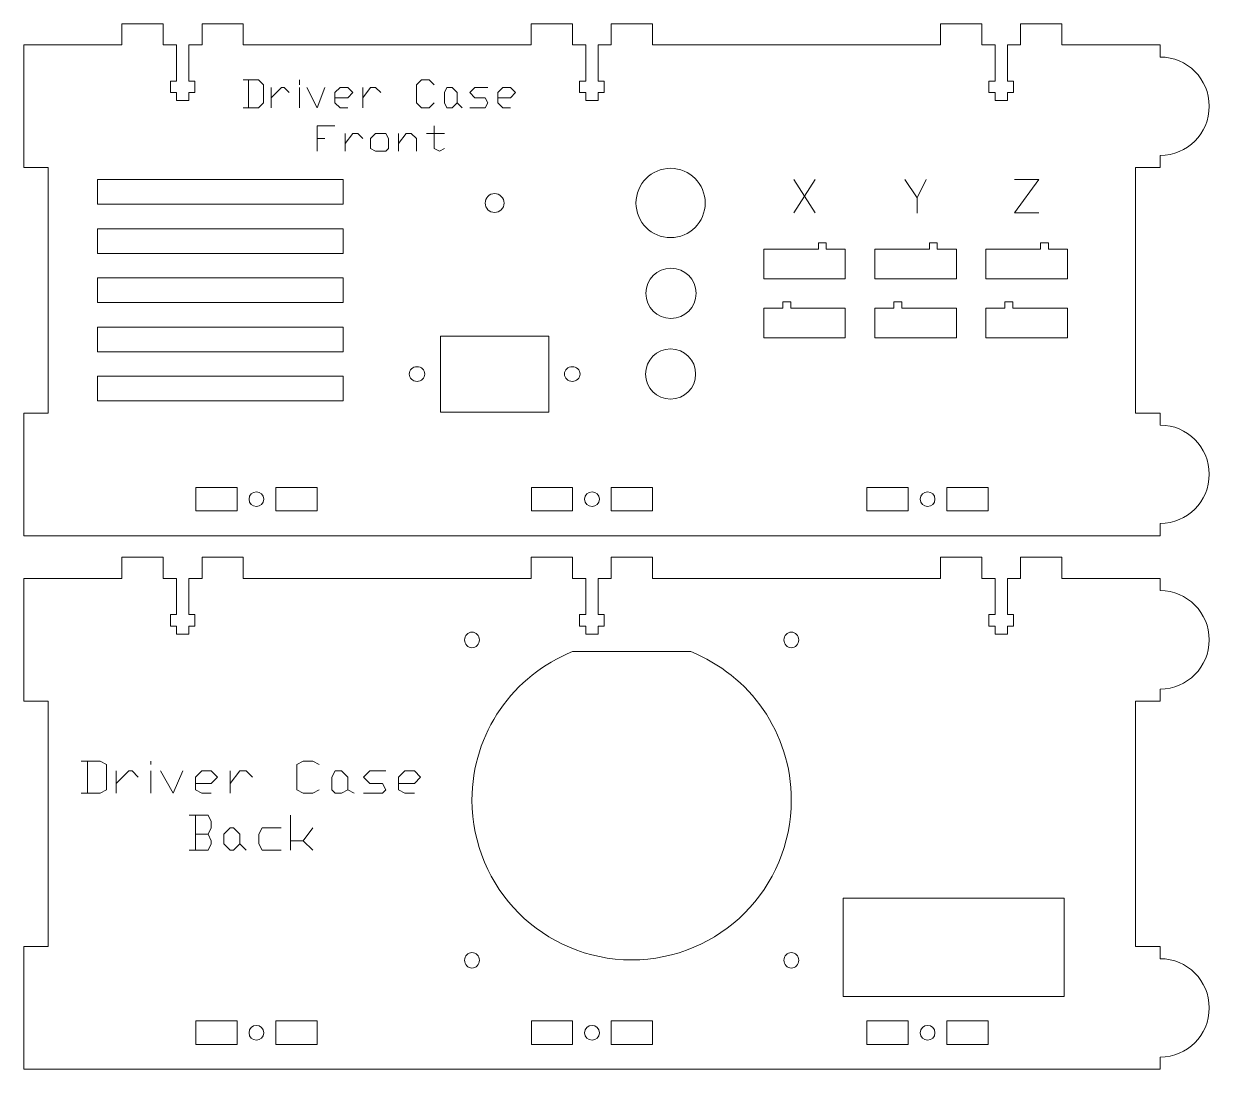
# Model space of a CAD drawing. Header units: inches. Extents: x 0.3 to 31.8, y 3.3 to 15.5.
# Drawn here: x 0.26 to 12.32, y 4.88 to 15.51 of the extents above; entities that cross this region are included whole.
import ezdxf

# ---------------------------------------------------------------- set-up
doc = ezdxf.new("R2010")
doc.units = ezdxf.units.IN
doc.header["$MEASUREMENT"] = 0
doc.layers.add('CUT_SHEET_7_-_OPTIONAL_PAR', color=179, linetype='Continuous')

msp = doc.modelspace()

# ---------------------------------------------------------------- linework, layer by layer
at = {"layer": 'CUT_SHEET_7_-_OPTIONAL_PAR', "color": 3, "lineweight": 0}
for p, q in [((1.679, 15.51), (1.259, 15.51)), ((1.259, 15.51), (1.259, 15.295)), ((1.679, 15.295), (1.679, 15.51)), ((2.492, 15.51), (2.073, 15.51)), ((2.073, 15.51), (2.073, 15.295)), ((2.492, 15.295), (2.492, 15.51)), ((5.842, 15.51), (5.422, 15.51)), ((5.422, 15.51), (5.422, 15.295)), ((5.842, 15.295), (5.842, 15.51)), ((6.656, 15.51), (6.236, 15.51)), ((6.236, 15.51), (6.236, 15.295)), ((6.656, 15.295), (6.656, 15.51)), ((10.005, 15.51), (9.586, 15.51)), ((9.586, 15.51), (9.586, 15.295)), ((10.005, 15.295), (10.005, 15.51)), ((10.819, 15.51), (10.399, 15.51)), ((10.399, 15.51), (10.399, 15.295)), ((10.819, 15.295), (10.819, 15.51)), ((1.259, 15.295), (0.259, 15.295)), ((0.259, 15.295), (0.259, 14.047)), ((1.813, 15.295), (1.679, 15.295)), ((1.813, 14.927), (1.813, 15.295)), ((2.073, 15.295), (1.939, 15.295)), ((1.939, 15.295), (1.939, 14.927)), ((5.422, 15.295), (2.492, 15.295)), ((5.976, 15.295), (5.842, 15.295)), ((5.976, 14.927), (5.976, 15.295)), ((6.236, 15.295), (6.102, 15.295)), ((6.102, 15.295), (6.102, 14.927)), ((9.586, 15.295), (6.656, 15.295)), ((10.139, 15.295), (10.005, 15.295)), ((10.139, 14.927), (10.139, 15.295)), ((10.399, 15.295), (10.265, 15.295)), ((10.265, 15.295), (10.265, 14.927)), ((11.819, 15.295), (10.819, 15.295)), ((11.819, 15.171), (11.819, 15.295)), ((1.751, 14.809), (1.751, 14.927)), ((1.751, 14.927), (1.813, 14.927)), ((1.939, 14.927), (2.001, 14.927)), ((2.001, 14.927), (2.001, 14.809)), ((5.914, 14.809), (5.914, 14.927)), ((5.914, 14.927), (5.976, 14.927)), ((6.102, 14.927), (6.164, 14.927)), ((6.164, 14.927), (6.164, 14.809)), ((10.077, 14.809), (10.077, 14.927)), ((10.077, 14.927), (10.139, 14.927)), ((10.265, 14.927), (10.327, 14.927)), ((10.327, 14.927), (10.327, 14.809)), ((1.813, 14.809), (1.751, 14.809)), ((1.813, 14.73), (1.813, 14.809)), ((1.939, 14.73), (1.813, 14.73)), ((2.001, 14.809), (1.939, 14.809)), ((1.939, 14.809), (1.939, 14.73)), ((5.976, 14.809), (5.914, 14.809)), ((5.976, 14.73), (5.976, 14.809)), ((6.102, 14.73), (5.976, 14.73)), ((6.164, 14.809), (6.102, 14.809)), ((6.102, 14.809), (6.102, 14.73)), ((10.139, 14.809), (10.077, 14.809)), ((10.139, 14.73), (10.139, 14.809)), ((10.265, 14.73), (10.139, 14.73)), ((10.327, 14.809), (10.265, 14.809)), ((10.265, 14.809), (10.265, 14.73)), ((11.819, 14.047), (11.819, 14.171)), ((0.259, 14.047), (0.509, 14.047)), ((0.509, 14.047), (0.509, 11.552)), ((11.569, 11.552), (11.569, 14.047)), ((11.569, 14.047), (11.819, 14.047)), ((0.509, 11.552), (0.259, 11.552)), ((0.259, 11.552), (0.259, 10.305)), ((11.819, 11.552), (11.569, 11.552)), ((11.819, 11.429), (11.819, 11.552)), ((11.819, 10.305), (11.819, 10.429)), ((0.259, 10.305), (11.819, 10.305)), ((1.679, 10.085), (1.259, 10.085)), ((1.259, 10.085), (1.259, 9.87)), ((1.679, 9.87), (1.679, 10.085)), ((2.492, 10.085), (2.073, 10.085)), ((2.073, 10.085), (2.073, 9.87)), ((2.492, 9.87), (2.492, 10.085)), ((5.842, 10.085), (5.422, 10.085)), ((5.422, 10.085), (5.422, 9.87)), ((5.842, 9.87), (5.842, 10.085)), ((6.656, 10.085), (6.236, 10.085)), ((6.236, 10.085), (6.236, 9.87)), ((6.656, 9.87), (6.656, 10.085)), ((10.005, 10.085), (9.586, 10.085)), ((9.586, 10.085), (9.586, 9.87)), ((10.005, 9.87), (10.005, 10.085)), ((10.819, 10.085), (10.399, 10.085)), ((10.399, 10.085), (10.399, 9.87)), ((10.819, 9.87), (10.819, 10.085)), ((1.259, 9.87), (0.259, 9.87)), ((0.259, 9.87), (0.259, 8.622)), ((1.813, 9.87), (1.679, 9.87)), ((1.813, 9.502), (1.813, 9.87)), ((2.073, 9.87), (1.939, 9.87)), ((1.939, 9.87), (1.939, 9.502)), ((5.422, 9.87), (2.492, 9.87)), ((5.976, 9.87), (5.842, 9.87)), ((5.976, 9.502), (5.976, 9.87)), ((6.236, 9.87), (6.102, 9.87)), ((6.102, 9.87), (6.102, 9.502)), ((9.586, 9.87), (6.656, 9.87)), ((10.139, 9.87), (10.005, 9.87)), ((10.139, 9.502), (10.139, 9.87)), ((10.399, 9.87), (10.265, 9.87)), ((10.265, 9.87), (10.265, 9.502)), ((11.819, 9.87), (10.819, 9.87)), ((11.819, 9.746), (11.819, 9.87)), ((1.751, 9.384), (1.751, 9.502)), ((1.751, 9.502), (1.813, 9.502)), ((1.939, 9.502), (2.001, 9.502)), ((2.001, 9.502), (2.001, 9.384)), ((5.914, 9.384), (5.914, 9.502)), ((5.914, 9.502), (5.976, 9.502)), ((6.102, 9.502), (6.164, 9.502)), ((6.164, 9.502), (6.164, 9.384)), ((10.077, 9.384), (10.077, 9.502)), ((10.077, 9.502), (10.139, 9.502)), ((10.265, 9.502), (10.327, 9.502)), ((10.327, 9.502), (10.327, 9.384)), ((1.813, 9.384), (1.751, 9.384)), ((1.813, 9.305), (1.813, 9.384)), ((1.939, 9.305), (1.813, 9.305)), ((2.001, 9.384), (1.939, 9.384)), ((1.939, 9.384), (1.939, 9.305)), ((5.976, 9.384), (5.914, 9.384)), ((5.976, 9.305), (5.976, 9.384)), ((6.102, 9.305), (5.976, 9.305)), ((6.164, 9.384), (6.102, 9.384)), ((6.102, 9.384), (6.102, 9.305)), ((10.139, 9.384), (10.077, 9.384)), ((10.139, 9.305), (10.139, 9.384)), ((10.265, 9.305), (10.139, 9.305)), ((10.327, 9.384), (10.265, 9.384)), ((10.265, 9.384), (10.265, 9.305)), ((11.819, 8.622), (11.819, 8.746)), ((0.259, 8.622), (0.509, 8.622)), ((0.509, 8.622), (0.509, 6.127)), ((11.569, 6.127), (11.569, 8.622)), ((11.569, 8.622), (11.819, 8.622)), ((0.509, 6.127), (0.259, 6.127)), ((0.259, 6.127), (0.259, 4.88)), ((11.819, 6.127), (11.569, 6.127)), ((11.819, 6.004), (11.819, 6.127)), ((11.819, 4.88), (11.819, 5.004)), ((0.259, 4.88), (11.819, 4.88))]:
    msp.add_line(p, q, dxfattribs=at)
at = {"layer": 'CUT_SHEET_7_-_OPTIONAL_PAR', "color": 7, "lineweight": 15}
for p, q in [((2.648, 14.939), (2.493, 14.939)), ((2.545, 14.939), (2.545, 14.654)), ((2.7, 14.887), (2.648, 14.939)), ((2.7, 14.706), (2.7, 14.887)), ((2.778, 14.758), (2.881, 14.861)), ((2.778, 14.654), (2.778, 14.861)), ((2.881, 14.861), (2.907, 14.861)), ((2.907, 14.861), (2.959, 14.809)), ((3.063, 14.887), (3.063, 14.939)), ((3.063, 14.654), (3.063, 14.861)), ((3.14, 14.861), (3.244, 14.654)), ((3.244, 14.654), (3.322, 14.861)), ((3.477, 14.861), (3.425, 14.809)), ((3.555, 14.861), (3.477, 14.861)), ((3.606, 14.809), (3.555, 14.861)), ((3.71, 14.758), (3.788, 14.861)), ((3.71, 14.654), (3.71, 14.861)), ((3.788, 14.861), (3.839, 14.861)), ((3.839, 14.861), (3.891, 14.809)), ((4.254, 14.887), (4.305, 14.939)), ((4.254, 14.706), (4.254, 14.887)), ((4.305, 14.939), (4.383, 14.939)), ((4.383, 14.939), (4.435, 14.887)), ((4.539, 14.809), (4.564, 14.861)), ((4.564, 14.861), (4.616, 14.861)), ((4.616, 14.861), (4.668, 14.809)), ((4.797, 14.809), (4.849, 14.861)), ((4.849, 14.861), (4.979, 14.861)), ((5.134, 14.861), (5.082, 14.809)), ((5.212, 14.861), (5.134, 14.861)), ((5.263, 14.809), (5.212, 14.861)), ((3.425, 14.809), (3.425, 14.706)), ((3.425, 14.758), (3.555, 14.758)), ((3.555, 14.758), (3.606, 14.809)), ((4.539, 14.706), (4.539, 14.809)), ((4.668, 14.809), (4.668, 14.706)), ((4.849, 14.758), (4.797, 14.809)), ((4.953, 14.758), (4.849, 14.758)), ((4.979, 14.706), (4.953, 14.758)), ((5.082, 14.809), (5.082, 14.706)), ((5.082, 14.758), (5.212, 14.758)), ((5.212, 14.758), (5.263, 14.809)), ((2.493, 14.654), (2.648, 14.654)), ((2.648, 14.654), (2.7, 14.706)), ((3.425, 14.706), (3.477, 14.654)), ((3.477, 14.654), (3.555, 14.654)), ((4.305, 14.654), (4.254, 14.706)), ((4.383, 14.654), (4.305, 14.654)), ((4.435, 14.706), (4.383, 14.654)), ((4.564, 14.654), (4.539, 14.706)), ((4.616, 14.654), (4.564, 14.654)), ((4.668, 14.706), (4.616, 14.654)), ((4.668, 14.706), (4.72, 14.654)), ((4.797, 14.654), (4.953, 14.654)), ((4.953, 14.654), (4.979, 14.706)), ((5.082, 14.706), (5.134, 14.654)), ((5.134, 14.654), (5.212, 14.654)), ((3.244, 14.214), (3.244, 14.473)), ((3.244, 14.473), (3.425, 14.473)), ((4.435, 14.473), (4.435, 14.24)), ((3.529, 14.292), (3.606, 14.395)), ((3.529, 14.214), (3.529, 14.395)), ((3.606, 14.395), (3.658, 14.395)), ((3.658, 14.395), (3.71, 14.343)), ((3.788, 14.343), (3.839, 14.395)), ((3.839, 14.395), (3.943, 14.395)), ((3.943, 14.395), (3.969, 14.343)), ((4.072, 14.292), (4.15, 14.395)), ((4.072, 14.214), (4.072, 14.395)), ((4.15, 14.395), (4.202, 14.395)), ((4.202, 14.395), (4.254, 14.343)), ((4.357, 14.395), (4.539, 14.395)), ((3.244, 14.343), (3.322, 14.343)), ((3.788, 14.24), (3.788, 14.343)), ((3.839, 14.214), (3.788, 14.24)), ((3.969, 14.24), (3.943, 14.214)), ((3.969, 14.343), (3.969, 14.24)), ((4.254, 14.343), (4.254, 14.214)), ((4.435, 14.24), (4.487, 14.214)), ((4.487, 14.214), (4.539, 14.24)), ((3.943, 14.214), (3.839, 14.214)), ((1.038, 8.011), (0.844, 8.011)), ((0.909, 8.011), (0.909, 7.688)), ((1.102, 7.979), (1.038, 8.011)), ((1.102, 7.721), (1.102, 7.979)), ((1.554, 7.979), (1.554, 8.011)), ((3.039, 7.979), (3.103, 8.011)), ((3.039, 7.721), (3.039, 7.979)), ((3.103, 8.011), (3.2, 8.011)), ((3.2, 8.011), (3.265, 7.979)), ((1.199, 7.785), (1.328, 7.914)), ((1.199, 7.688), (1.199, 7.914)), ((1.328, 7.914), (1.361, 7.914)), ((1.361, 7.914), (1.425, 7.85)), ((1.554, 7.688), (1.554, 7.914)), ((1.651, 7.914), (1.78, 7.688)), ((1.78, 7.688), (1.877, 7.914)), ((2.07, 7.914), (2.006, 7.85)), ((2.006, 7.85), (2.006, 7.721)), ((2.167, 7.914), (2.07, 7.914)), ((2.232, 7.85), (2.167, 7.914)), ((2.167, 7.785), (2.232, 7.85)), ((2.361, 7.785), (2.458, 7.914)), ((2.361, 7.688), (2.361, 7.914)), ((2.458, 7.914), (2.522, 7.914)), ((2.522, 7.914), (2.587, 7.85)), ((3.394, 7.85), (3.426, 7.914)), ((3.394, 7.721), (3.394, 7.85)), ((3.426, 7.914), (3.491, 7.914)), ((3.491, 7.914), (3.555, 7.85)), ((3.555, 7.85), (3.555, 7.721)), ((3.716, 7.85), (3.781, 7.914)), ((3.781, 7.785), (3.716, 7.85)), ((3.781, 7.914), (3.942, 7.914)), ((4.136, 7.914), (4.071, 7.85)), ((4.071, 7.85), (4.071, 7.721)), ((4.233, 7.914), (4.136, 7.914)), ((4.297, 7.85), (4.233, 7.914)), ((4.233, 7.785), (4.297, 7.85)), ((1.038, 7.688), (1.102, 7.721)), ((2.006, 7.785), (2.167, 7.785)), ((2.006, 7.721), (2.07, 7.688)), ((3.103, 7.688), (3.039, 7.721)), ((3.265, 7.721), (3.2, 7.688)), ((3.426, 7.688), (3.394, 7.721)), ((3.555, 7.721), (3.491, 7.688)), ((3.555, 7.721), (3.62, 7.688)), ((3.91, 7.785), (3.781, 7.785)), ((3.942, 7.721), (3.91, 7.785)), ((3.91, 7.688), (3.942, 7.721)), ((4.071, 7.785), (4.233, 7.785)), ((4.071, 7.721), (4.136, 7.688)), ((0.844, 7.688), (1.038, 7.688)), ((2.07, 7.688), (2.167, 7.688)), ((3.2, 7.688), (3.103, 7.688)), ((3.491, 7.688), (3.426, 7.688)), ((3.716, 7.688), (3.91, 7.688)), ((4.136, 7.688), (4.233, 7.688)), ((2.135, 7.462), (1.941, 7.462)), ((2.006, 7.462), (2.006, 7.107)), ((2.167, 7.398), (2.135, 7.462)), ((2.167, 7.333), (2.167, 7.398)), ((2.974, 7.107), (2.974, 7.462)), ((2.135, 7.269), (2.006, 7.269)), ((2.135, 7.269), (2.167, 7.333)), ((2.167, 7.204), (2.135, 7.269)), ((2.296, 7.269), (2.361, 7.333)), ((2.296, 7.172), (2.296, 7.269)), ((2.361, 7.333), (2.393, 7.333)), ((2.393, 7.333), (2.458, 7.269)), ((2.458, 7.269), (2.458, 7.172)), ((2.684, 7.333), (2.651, 7.269)), ((2.651, 7.269), (2.651, 7.172)), ((2.877, 7.333), (2.684, 7.333)), ((3.103, 7.204), (3.2, 7.333)), ((2.135, 7.107), (2.167, 7.172)), ((2.167, 7.172), (2.167, 7.204)), ((2.361, 7.107), (2.296, 7.172)), ((2.458, 7.172), (2.393, 7.107)), ((2.458, 7.172), (2.522, 7.107)), ((2.651, 7.172), (2.684, 7.107)), ((2.974, 7.204), (3.103, 7.204)), ((3.103, 7.204), (3.2, 7.107)), ((1.941, 7.107), (2.135, 7.107)), ((2.393, 7.107), (2.361, 7.107)), ((2.684, 7.107), (2.877, 7.107))]:
    msp.add_line(p, q, dxfattribs=at)
at = {"layer": 'CUT_SHEET_7_-_OPTIONAL_PAR', "color": 1, "lineweight": 0}
for p, q in [((1.009, 13.925), (1.009, 13.675)), ((3.508, 13.925), (1.009, 13.925)), ((3.508, 13.675), (3.508, 13.925)), ((1.009, 13.675), (3.508, 13.675)), ((1.009, 13.425), (1.009, 13.175)), ((3.508, 13.425), (1.009, 13.425)), ((3.508, 13.175), (3.508, 13.425)), ((8.358, 13.282), (8.343, 13.282)), ((8.343, 13.282), (8.343, 13.217)), ((8.422, 13.282), (8.358, 13.282)), ((8.422, 13.217), (8.422, 13.282)), ((9.487, 13.282), (9.472, 13.282)), ((9.472, 13.282), (9.472, 13.217)), ((9.552, 13.282), (9.487, 13.282)), ((9.552, 13.217), (9.552, 13.282)), ((10.617, 13.282), (10.602, 13.282)), ((10.602, 13.282), (10.602, 13.217)), ((10.682, 13.282), (10.617, 13.282)), ((10.682, 13.217), (10.682, 13.282)), ((1.009, 13.175), (3.508, 13.175)), ((8.343, 13.217), (7.787, 13.217)), ((7.787, 13.217), (7.787, 12.917)), ((8.616, 13.217), (8.422, 13.217)), ((8.616, 12.917), (8.616, 13.217)), ((9.472, 13.217), (8.916, 13.217)), ((8.916, 13.217), (8.916, 12.917)), ((9.746, 13.217), (9.552, 13.217)), ((9.746, 12.917), (9.746, 13.217)), ((10.602, 13.217), (10.046, 13.217)), ((10.046, 13.217), (10.046, 12.917)), ((10.876, 13.217), (10.682, 13.217)), ((10.876, 12.917), (10.876, 13.217)), ((1.009, 12.925), (1.009, 12.675)), ((3.508, 12.925), (1.009, 12.925)), ((3.508, 12.675), (3.508, 12.925)), ((7.787, 12.917), (8.616, 12.917)), ((8.916, 12.917), (9.746, 12.917)), ((10.046, 12.917), (10.876, 12.917)), ((1.009, 12.675), (3.508, 12.675)), ((7.981, 12.618), (7.981, 12.682)), ((7.981, 12.682), (8.046, 12.682)), ((8.046, 12.682), (8.061, 12.682)), ((8.061, 12.682), (8.061, 12.618)), ((9.11, 12.618), (9.11, 12.682)), ((9.11, 12.682), (9.175, 12.682)), ((9.175, 12.682), (9.19, 12.682)), ((9.19, 12.682), (9.19, 12.618)), ((10.24, 12.618), (10.24, 12.682)), ((10.24, 12.682), (10.305, 12.682)), ((10.305, 12.682), (10.32, 12.682)), ((10.32, 12.682), (10.32, 12.618)), ((7.787, 12.318), (7.787, 12.618)), ((7.787, 12.618), (7.981, 12.618)), ((8.061, 12.618), (8.616, 12.618)), ((8.616, 12.618), (8.616, 12.318)), ((8.916, 12.318), (8.916, 12.618)), ((8.916, 12.618), (9.11, 12.618)), ((9.19, 12.618), (9.746, 12.618)), ((9.746, 12.618), (9.746, 12.318)), ((10.046, 12.318), (10.046, 12.618)), ((10.046, 12.618), (10.24, 12.618)), ((10.32, 12.618), (10.876, 12.618)), ((10.876, 12.618), (10.876, 12.318)), ((1.009, 12.425), (1.009, 12.175)), ((3.508, 12.425), (1.009, 12.425)), ((3.508, 12.175), (3.508, 12.425)), ((5.599, 12.335), (4.5, 12.335)), ((4.5, 12.335), (4.5, 11.56)), ((5.599, 11.56), (5.599, 12.335)), ((8.616, 12.318), (7.787, 12.318)), ((9.746, 12.318), (8.916, 12.318)), ((10.876, 12.318), (10.046, 12.318)), ((1.009, 12.175), (3.508, 12.175)), ((1.009, 11.925), (1.009, 11.675)), ((3.508, 11.925), (1.009, 11.925)), ((3.508, 11.675), (3.508, 11.925)), ((1.009, 11.675), (3.508, 11.675)), ((4.5, 11.56), (5.599, 11.56)), ((2.429, 10.796), (2.01, 10.796)), ((2.01, 10.796), (2.01, 10.556)), ((2.429, 10.556), (2.429, 10.796)), ((3.243, 10.796), (2.823, 10.796)), ((2.823, 10.796), (2.823, 10.556)), ((3.243, 10.556), (3.243, 10.796)), ((5.843, 10.796), (5.423, 10.796)), ((5.423, 10.796), (5.423, 10.556)), ((5.843, 10.556), (5.843, 10.796)), ((6.656, 10.796), (6.236, 10.796)), ((6.236, 10.796), (6.236, 10.556)), ((6.656, 10.556), (6.656, 10.796)), ((9.256, 10.796), (8.836, 10.796)), ((8.836, 10.796), (8.836, 10.556)), ((9.256, 10.556), (9.256, 10.796)), ((10.07, 10.796), (9.65, 10.796)), ((9.65, 10.796), (9.65, 10.556)), ((10.07, 10.556), (10.07, 10.796)), ((2.01, 10.556), (2.429, 10.556)), ((2.823, 10.556), (3.243, 10.556)), ((5.423, 10.556), (5.843, 10.556)), ((6.236, 10.556), (6.656, 10.556)), ((8.836, 10.556), (9.256, 10.556)), ((9.65, 10.556), (10.07, 10.556)), ((7.044, 9.126), (5.842, 9.126)), ((8.595, 5.621), (8.595, 6.621)), ((8.595, 6.621), (10.844, 6.621)), ((10.844, 6.621), (10.844, 5.621)), ((10.844, 5.621), (8.595, 5.621)), ((2.429, 5.371), (2.01, 5.371)), ((2.01, 5.371), (2.01, 5.131)), ((2.429, 5.131), (2.429, 5.371)), ((3.243, 5.371), (2.823, 5.371)), ((2.823, 5.371), (2.823, 5.131)), ((3.243, 5.131), (3.243, 5.371)), ((5.843, 5.371), (5.423, 5.371)), ((5.423, 5.371), (5.423, 5.131)), ((5.843, 5.131), (5.843, 5.371)), ((6.656, 5.371), (6.236, 5.371)), ((6.236, 5.371), (6.236, 5.131)), ((6.656, 5.131), (6.656, 5.371)), ((9.256, 5.371), (8.836, 5.371)), ((8.836, 5.371), (8.836, 5.131)), ((9.256, 5.131), (9.256, 5.371)), ((10.07, 5.371), (9.65, 5.371)), ((9.65, 5.371), (9.65, 5.131)), ((10.07, 5.131), (10.07, 5.371)), ((2.01, 5.131), (2.429, 5.131)), ((2.823, 5.131), (3.243, 5.131)), ((5.423, 5.131), (5.843, 5.131)), ((6.236, 5.131), (6.656, 5.131)), ((8.836, 5.131), (9.256, 5.131)), ((9.65, 5.131), (10.07, 5.131))]:
    msp.add_line(p, q, dxfattribs=at)
at = {"layer": 'CUT_SHEET_7_-_OPTIONAL_PAR', "lineweight": 0}
for p, q in [((8.094, 13.586), (8.31, 13.925)), ((8.094, 13.925), (8.31, 13.586)), ((9.223, 13.925), (9.347, 13.74)), ((9.347, 13.74), (9.439, 13.925)), ((10.338, 13.925), (10.584, 13.925)), ((10.584, 13.925), (10.338, 13.586)), ((9.347, 13.74), (9.347, 13.585)), ((10.338, 13.586), (10.584, 13.586))]:
    msp.add_line(p, q, dxfattribs=at)
at = {"layer": 'CUT_SHEET_7_-_OPTIONAL_PAR', "color": 3, "lineweight": 0}
for points in [[(12.318, 14.671), (12.318, 14.947), (12.095, 15.171), (11.819, 15.171)], [(11.819, 14.171), (12.095, 14.171), (12.318, 14.395), (12.318, 14.671)], [(12.318, 10.929), (12.318, 11.205), (12.095, 11.429), (11.819, 11.429)], [(11.819, 10.429), (12.095, 10.429), (12.318, 10.653), (12.318, 10.929)], [(12.318, 9.246), (12.318, 9.522), (12.095, 9.746), (11.819, 9.746)], [(11.819, 8.746), (12.095, 8.746), (12.318, 8.97), (12.318, 9.246)], [(12.318, 5.504), (12.318, 5.78), (12.095, 6.004), (11.819, 6.004)], [(11.819, 5.004), (12.095, 5.004), (12.318, 5.228), (12.318, 5.504)]]:
    msp.add_open_spline(points, degree=3, dxfattribs=at)
at = {"layer": 'CUT_SHEET_7_-_OPTIONAL_PAR', "color": 1, "lineweight": 0}
for points in [[(6.839, 14.04), (6.644, 14.04), (6.487, 13.882), (6.487, 13.687)], [(7.191, 13.687), (7.191, 13.882), (7.034, 14.04), (6.839, 14.04)], [(4.953, 13.687), (4.953, 13.74), (4.996, 13.783), (5.049, 13.783)], [(5.049, 13.783), (5.102, 13.783), (5.146, 13.74), (5.146, 13.687)], [(5.049, 13.591), (4.996, 13.591), (4.953, 13.634), (4.953, 13.687)], [(5.146, 13.687), (5.146, 13.634), (5.102, 13.591), (5.049, 13.591)], [(6.487, 13.687), (6.487, 13.493), (6.644, 13.335), (6.839, 13.335)], [(6.839, 13.335), (7.034, 13.335), (7.191, 13.493), (7.191, 13.687)], [(6.843, 13.024), (6.702, 13.024), (6.588, 12.91), (6.588, 12.769)], [(7.098, 12.769), (7.098, 12.91), (6.984, 13.024), (6.843, 13.024)], [(6.588, 12.769), (6.588, 12.628), (6.702, 12.514), (6.843, 12.514)], [(6.843, 12.514), (6.984, 12.514), (7.098, 12.628), (7.098, 12.769)], [(6.839, 12.203), (6.698, 12.203), (6.584, 12.089), (6.584, 11.948)], [(7.094, 11.948), (7.094, 12.089), (6.98, 12.203), (6.839, 12.203)], [(4.181, 11.948), (4.181, 11.989), (4.216, 12.023), (4.26, 12.023)], [(4.26, 11.873), (4.216, 11.873), (4.181, 11.906), (4.181, 11.948)], [(4.26, 12.023), (4.303, 12.023), (4.339, 11.989), (4.339, 11.948)], [(4.339, 11.948), (4.339, 11.906), (4.303, 11.873), (4.26, 11.873)], [(5.76, 11.948), (5.76, 11.989), (5.795, 12.023), (5.839, 12.023)], [(5.839, 11.873), (5.795, 11.873), (5.76, 11.906), (5.76, 11.948)], [(5.839, 12.023), (5.883, 12.023), (5.918, 11.989), (5.918, 11.948)], [(5.918, 11.948), (5.918, 11.906), (5.883, 11.873), (5.839, 11.873)], [(6.584, 11.948), (6.584, 11.807), (6.698, 11.693), (6.839, 11.693)], [(6.839, 11.693), (6.98, 11.693), (7.094, 11.807), (7.094, 11.948)], [(2.626, 10.751), (2.585, 10.751), (2.551, 10.717), (2.551, 10.676)], [(2.701, 10.676), (2.701, 10.717), (2.668, 10.751), (2.626, 10.751)], [(6.04, 10.751), (5.998, 10.751), (5.965, 10.717), (5.965, 10.676)], [(6.115, 10.676), (6.115, 10.717), (6.081, 10.751), (6.04, 10.751)], [(9.453, 10.751), (9.412, 10.751), (9.378, 10.717), (9.378, 10.676)], [(9.528, 10.676), (9.528, 10.717), (9.495, 10.751), (9.453, 10.751)], [(2.551, 10.676), (2.551, 10.634), (2.585, 10.601), (2.626, 10.601)], [(2.626, 10.601), (2.668, 10.601), (2.701, 10.634), (2.701, 10.676)], [(5.965, 10.676), (5.965, 10.634), (5.998, 10.601), (6.04, 10.601)], [(6.04, 10.601), (6.081, 10.601), (6.115, 10.634), (6.115, 10.676)], [(9.378, 10.676), (9.378, 10.634), (9.412, 10.601), (9.453, 10.601)], [(9.453, 10.601), (9.495, 10.601), (9.528, 10.634), (9.528, 10.676)], [(4.819, 9.324), (4.777, 9.324), (4.744, 9.289), (4.744, 9.245)], [(4.894, 9.245), (4.894, 9.289), (4.86, 9.324), (4.819, 9.324)], [(8.067, 9.324), (8.026, 9.324), (7.992, 9.289), (7.992, 9.245)], [(8.142, 9.245), (8.142, 9.289), (8.109, 9.324), (8.067, 9.324)], [(4.744, 9.245), (4.744, 9.201), (4.777, 9.166), (4.819, 9.166)], [(4.819, 9.166), (4.86, 9.166), (4.894, 9.201), (4.894, 9.245)], [(7.992, 9.245), (7.992, 9.201), (8.026, 9.166), (8.067, 9.166)], [(8.067, 9.166), (8.109, 9.166), (8.142, 9.201), (8.142, 9.245)], [(5.842, 9.126), (5.243, 8.887), (4.819, 8.301), (4.819, 7.617)], [(8.067, 7.617), (8.067, 8.301), (7.643, 8.887), (7.044, 9.126)], [(4.819, 7.617), (4.819, 6.72), (5.546, 5.992), (6.443, 5.992)], [(6.443, 5.992), (7.34, 5.992), (8.067, 6.72), (8.067, 7.617)], [(4.819, 6.067), (4.777, 6.067), (4.744, 6.032), (4.744, 5.988)], [(4.894, 5.988), (4.894, 6.032), (4.86, 6.067), (4.819, 6.067)], [(8.067, 6.067), (8.026, 6.067), (7.992, 6.032), (7.992, 5.988)], [(8.142, 5.988), (8.142, 6.032), (8.109, 6.067), (8.067, 6.067)], [(4.744, 5.988), (4.744, 5.944), (4.777, 5.909), (4.819, 5.909)], [(4.819, 5.909), (4.86, 5.909), (4.894, 5.944), (4.894, 5.988)], [(7.992, 5.988), (7.992, 5.944), (8.026, 5.909), (8.067, 5.909)], [(8.067, 5.909), (8.109, 5.909), (8.142, 5.944), (8.142, 5.988)], [(2.626, 5.326), (2.585, 5.326), (2.551, 5.292), (2.551, 5.251)], [(2.701, 5.251), (2.701, 5.292), (2.668, 5.326), (2.626, 5.326)], [(6.04, 5.326), (5.998, 5.326), (5.965, 5.292), (5.965, 5.251)], [(6.115, 5.251), (6.115, 5.292), (6.081, 5.326), (6.04, 5.326)], [(9.453, 5.326), (9.412, 5.326), (9.378, 5.292), (9.378, 5.251)], [(9.528, 5.251), (9.528, 5.292), (9.495, 5.326), (9.453, 5.326)], [(2.551, 5.251), (2.551, 5.209), (2.585, 5.176), (2.626, 5.176)], [(2.626, 5.176), (2.668, 5.176), (2.701, 5.209), (2.701, 5.251)], [(5.965, 5.251), (5.965, 5.209), (5.998, 5.176), (6.04, 5.176)], [(6.04, 5.176), (6.081, 5.176), (6.115, 5.209), (6.115, 5.251)], [(9.378, 5.251), (9.378, 5.209), (9.412, 5.176), (9.453, 5.176)], [(9.453, 5.176), (9.495, 5.176), (9.528, 5.209), (9.528, 5.251)]]:
    msp.add_open_spline(points, degree=3, dxfattribs=at)

doc.saveas('drawing.dxf')
